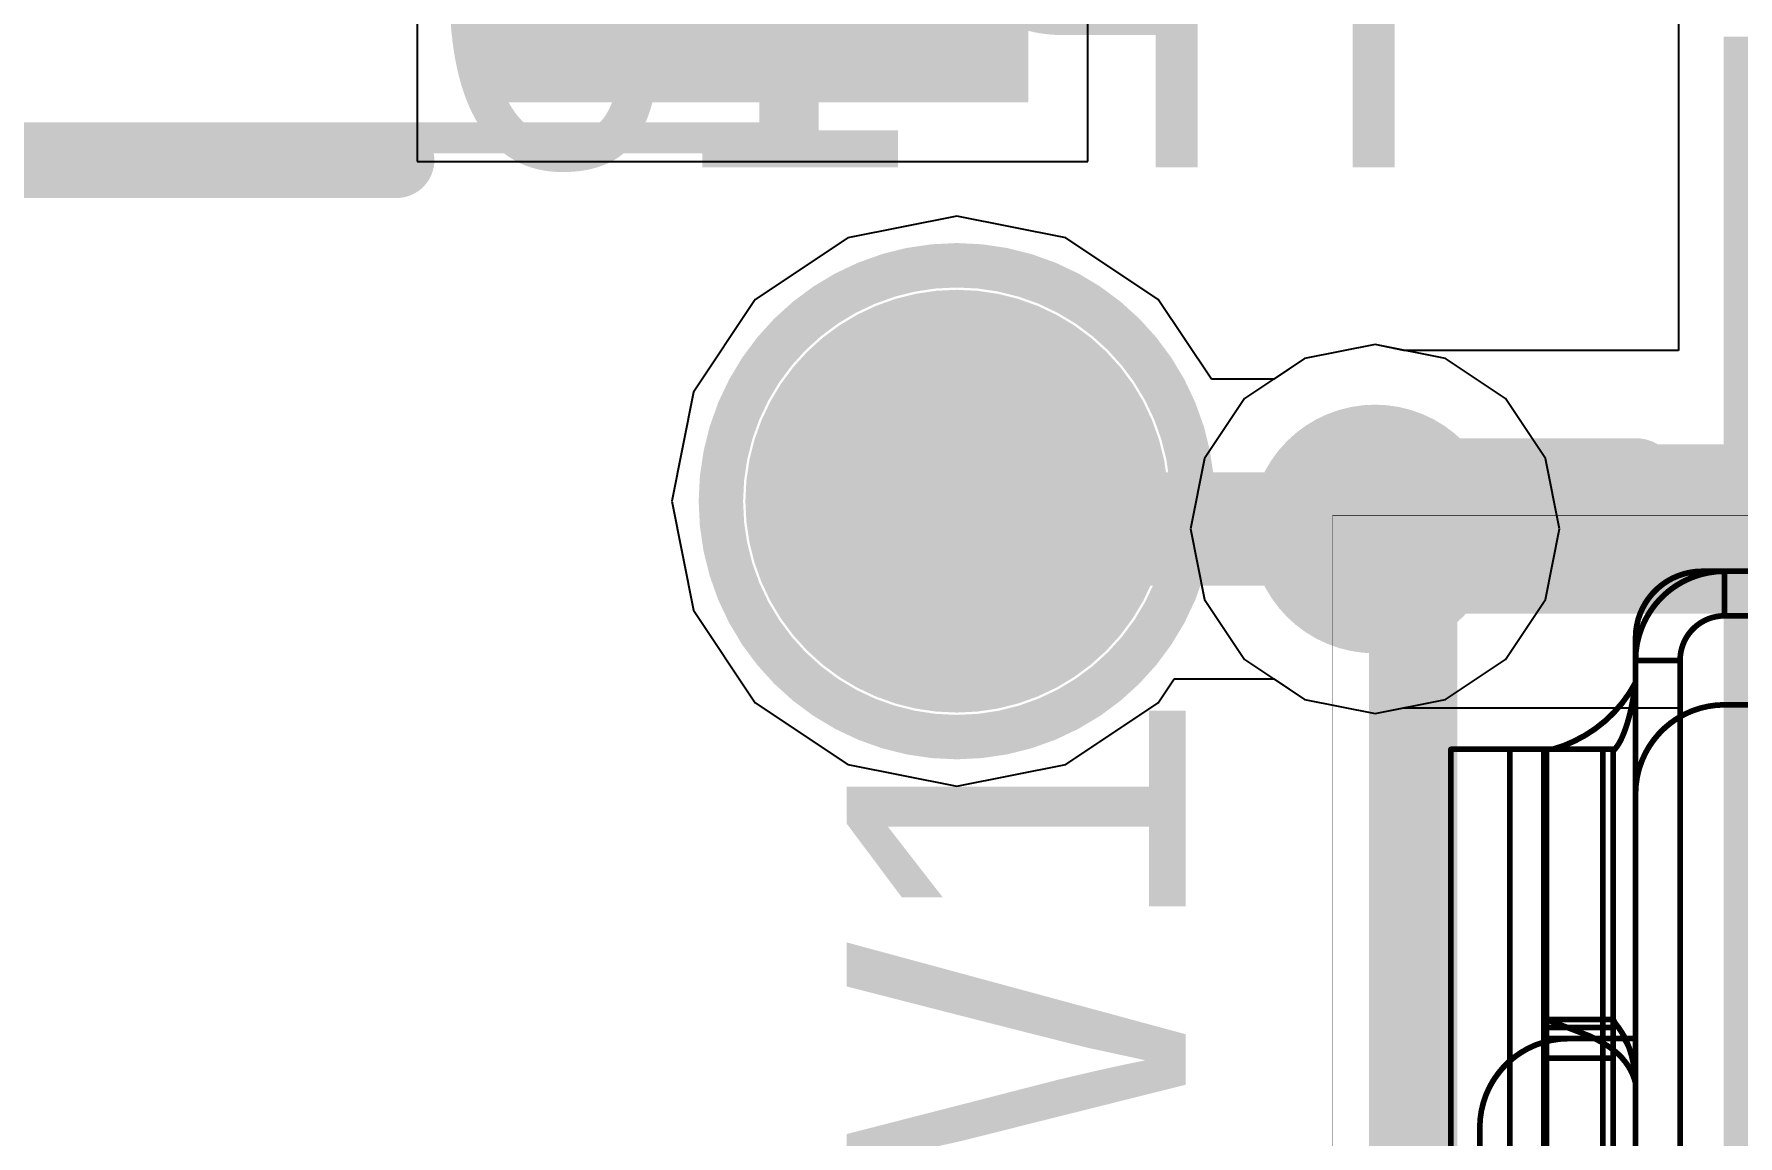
# Model space of a CAD drawing. Header units: millimetres. Extents: x 1.5 to 19.4, y 0 to 11.5.
# Drawn here: x 7.3628 to 7.5135, y 7.9293 to 8.0268 of the extents above; entities that cross this region are included whole.
import ezdxf

# ---------------------------------------------------------------- set-up
doc = ezdxf.new("R2010")
doc.units = ezdxf.units.MM
doc.header["$MEASUREMENT"] = 0
for name, color, linetype in [('BottomLayer', 5, 'Continuous'), ('BottomOverlay', 54, 'Continuous'), ('BottomSolder', 6, 'Continuous'), ('DrillDrawing', 1, 'Continuous'), ('InternalPlane1', 76, 'Continuous'), ('InternalPlane2', 16, 'Continuous'), ('KeepOutLayer', 6, 'Continuous'), ('Mechanical2', 216, 'Continuous'), ('Mechanical3', 76, 'Continuous'), ('Mechanical4', 56, 'Continuous'), ('Mechanical5', 56, 'Continuous'), ('MultiLayer', 9, 'Continuous'), ('TopLayer', 1, 'Continuous'), ('TopOverlay', 2, 'Continuous'), ('TopPaste', 8, 'Continuous'), ('TopSolder', 216, 'Continuous'), ('ViaHoleLayer', 16, 'Continuous')]:
    doc.layers.add(name, color=color, linetype=linetype)

# ---------------------------------------------------------------- blocks, each defined once
blk = doc.blocks.new('1206_180_38')
at = {"layer": 'Mechanical5', "const_width": 0.00276}
for points in [[(0.0689, 0.0374), (-0.0689, 0.0374)], [(-0.0689, 0.0374), (-0.0689, -0.0374)]]:
    blk.add_lwpolyline(points, dxfattribs=at)
at = {"layer": 'Mechanical5', "const_width": 0.00138}
blk.add_lwpolyline([(-0.06959, 0.0374, 1), (-0.06821, 0.0374, 1)], format="xyb", close=True, dxfattribs=at)
blk.add_lwpolyline([(-0.06959, 0.0374, 1), (-0.06821, 0.0374, 1)], format="xyb", close=True, dxfattribs=at)
at = {"layer": 'TopLayer'}
blk.add_solid([(-0.04528, -0.0315), (-0.04528, 0.0315), (-0.08858, -0.0315), (-0.08858, 0.0315)], dxfattribs=at)
at = {"layer": 'TopOverlay', "const_width": 0.00669}
blk.add_lwpolyline([(0.03543, 0.03937), (-0.03543, 0.03937)], dxfattribs=at)
at = {"layer": 'TopOverlay', "const_width": 0.00335}
blk.add_lwpolyline([(-0.03711, 0.03937, 1), (-0.03376, 0.03937, 1)], format="xyb", close=True, dxfattribs=at)
at = {"layer": 'TopPaste'}
blk.add_solid([(-0.04528, -0.0315), (-0.04528, 0.0315), (-0.08858, -0.0315), (-0.08858, 0.0315)], dxfattribs=at)
at = {"layer": 'TopSolder'}
blk.add_solid([(-0.04252, -0.03425), (-0.04252, 0.03425), (-0.09134, -0.03425), (-0.09134, 0.03425)], dxfattribs=at)
blk = doc.blocks.new('SW_ALPS_SKRAALE010_39')
at = {"layer": 'TopOverlay', "const_width": 0.0078}
for points in [[(-0.12992, 0.12992), (0.12992, 0.12992)], [(0.12992, 0.12992), (0.12992, 0.11024)]]:
    blk.add_lwpolyline(points, dxfattribs=at)
at = {"layer": 'TopOverlay', "const_width": 0.0039}
for points in [[(0.12797, 0.12992, 1), (0.13187, 0.12992, 1)], [(0.12797, 0.12992, 1), (0.13187, 0.12992, 1)], [(0.12797, 0.11024, 1), (0.13187, 0.11024, 1)]]:
    blk.add_lwpolyline(points, format="xyb", close=True, dxfattribs=at)
at = {"layer": 'TopSolder'}
blk.add_solid([(0.05309, 0.05506), (0.16935, 0.05506), (0.05309, 0.10243), (0.16935, 0.10243)], dxfattribs=at)
blk = doc.blocks.new('TP_0_9MM_B_41')
at = {"layer": 'BottomLayer', "const_width": 0.01673}
blk.add_lwpolyline([(-0.00837, 0, 1), (0.00837, 0, 1)], format="xyb", close=True, dxfattribs=at)
at = {"layer": 'BottomOverlay'}
for points, const_width in [([(0.02087, 0, 1), (-0.02087, 0, 1)], 0.00393), ([(-0.02185, 0, 1), (-0.01988, 0, 1)], 0.00197), ([(0.01988, 0, 1), (0.02185, 0, 1)], 0.00197)]:
    blk.add_lwpolyline(points, format="xyb", close=True, dxfattribs=dict(at, const_width=const_width))
at = {"layer": 'BottomSolder', "const_width": 0.0187}
blk.add_lwpolyline([(-0.00935, 0, 1), (0.00935, 0, 1)], format="xyb", close=True, dxfattribs=at)

msp = doc.modelspace()

# ---------------------------------------------------------------- linework, layer by layer
at = {"layer": 'BottomLayer'}
for p, q in [((7.44442, 8.01066), (7.43477, 8.00874)), ((7.45407, 8.00874), (7.44442, 8.01066)), ((7.43477, 8.00874), (7.42659, 8.00327)), ((7.46225, 8.00327), (7.45407, 8.00874)), ((7.42659, 8.00327), (7.42112, 7.99509)), ((7.46695, 7.99623), (7.46225, 8.00327)), ((7.47517, 7.99805), (7.47246, 7.99623)), ((7.48142, 7.99929), (7.47517, 7.99805)), ((7.48766, 7.99805), (7.48142, 7.99929)), ((7.49295, 7.99451), (7.48766, 7.99805)), ((7.42112, 7.99509), (7.4192, 7.98544)), ((7.47246, 7.99623), (7.46695, 7.99623)), ((7.49649, 7.98922), (7.49295, 7.99451)), ((7.49773, 7.98298), (7.49649, 7.98922)), ((7.4192, 7.98544), (7.42112, 7.97579)), ((7.49649, 7.97673), (7.49773, 7.98298)), ((7.42112, 7.97579), (7.42659, 7.96761)), ((7.49295, 7.97144), (7.49649, 7.97673)), ((7.48766, 7.9679), (7.49295, 7.97144)), ((7.46225, 7.96761), (7.46366, 7.96972)), ((7.46366, 7.96972), (7.47246, 7.96972)), ((7.47246, 7.96972), (7.47517, 7.9679)), ((7.47517, 7.9679), (7.48142, 7.96666)), ((7.48142, 7.96666), (7.48766, 7.9679)), ((7.42659, 7.96761), (7.43477, 7.96214)), ((7.45407, 7.96214), (7.46225, 7.96761)), ((7.43477, 7.96214), (7.44442, 7.96022)), ((7.44442, 7.96022), (7.45407, 7.96214))]:
    msp.add_line(p, q, dxfattribs=at)
for points, const_width in [([(7.47742, 7.98298, 1), (7.48542, 7.98298, 1)], 0.008), ([(7.44192, 7.98544, 1), (7.44692, 7.98544, 1)], 0.005), ([(7.44438, 7.98298, 1), (7.44938, 7.98298, 1)], 0.005), ([(7.44438, 7.98298, 1), (7.44938, 7.98298, 1)], 0.005), ([(7.47892, 7.98298, 1), (7.48392, 7.98298, 1)], 0.005)]:
    msp.add_lwpolyline(points, format="xyb", close=True, dxfattribs=dict(at, const_width=const_width))
at = {"layer": 'BottomLayer', "const_width": 0.01}
for points in [[(7.44442, 7.98544), (7.44688, 7.98298)], [(7.44688, 7.98298), (7.48142, 7.98298)]]:
    msp.add_lwpolyline(points, dxfattribs=at)
at = {"layer": 'DrillDrawing'}
for points, const_width in [([(7.49142, 7.98298, 1), (7.47142, 7.98298, 1)], 0.002), ([(7.47092, 7.98298, 1), (7.47192, 7.98298, 1)], 0.001), ([(7.49092, 7.98298, 1), (7.49192, 7.98298, 1)], 0.001)]:
    msp.add_lwpolyline(points, format="xyb", close=True, dxfattribs=dict(at, const_width=const_width))
at = {"layer": 'InternalPlane1', "const_width": 0.011}
msp.add_lwpolyline([(7.47592, 7.98298, 1), (7.48692, 7.98298, 1)], format="xyb", close=True, dxfattribs=at)
at = {"layer": 'InternalPlane2', "const_width": 0.011}
msp.add_lwpolyline([(7.47592, 7.98298, 1), (7.48692, 7.98298, 1)], format="xyb", close=True, dxfattribs=at)
at = {"layer": 'KeepOutLayer', "const_width": 0.005}
msp.add_lwpolyline([(7.53081, 7.53534, 1), (6.63317, 7.53534, 1)], format="xyb", close=True, dxfattribs=at)
at = {"layer": 'Mechanical2', "const_width": 0.00197}
msp.add_lwpolyline([(6.59162, 7.71659, -2.449692), (6.86376, 7.07634)], format="xyb", dxfattribs=at)
at = {"layer": 'Mechanical3', "const_width": 0.0000512}
for points in [[(7.47766, 7.98416), (7.72176, 7.98416)], [(7.47766, 7.71644), (7.47766, 7.98416)]]:
    msp.add_lwpolyline(points, dxfattribs=at)
at = {"layer": 'Mechanical3', "const_width": 0.0000256}
msp.add_lwpolyline([(7.47765, 7.98416, 1), (7.47767, 7.98416, 1)], format="xyb", close=True, dxfattribs=at)
msp.add_lwpolyline([(7.47765, 7.98416, 1), (7.47767, 7.98416, 1)], format="xyb", close=True, dxfattribs=at)
at = {"layer": 'Mechanical4', "const_width": 0.005}
msp.add_lwpolyline([(7.53081, 7.53534, 1), (6.63317, 7.53534, 1)], format="xyb", close=True, dxfattribs=at)
at = {"layer": 'Mechanical5', "const_width": 0.0005}
for points in [[(7.50447, 7.97333, -0.41593), (7.51037, 7.97924)], [(7.50447, 7.97136, -0.414183), (7.51234, 7.97924)], [(7.50447, 7.97333, -0.414214), (7.51037, 7.97924)], [(7.50447, 7.97136, -0.414214), (7.51234, 7.97924)], [(7.50841, 7.97136, -0.41593), (7.51234, 7.9753)], [(7.50841, 7.97136, -0.414214), (7.51234, 7.9753)], [(7.50447, 7.9694, -0.204653), (7.49713, 7.96349)], [(7.50447, 7.9694, -0.166189), (7.49894, 7.96417)], [(7.50447, 7.9694, -0.022796), (7.50404, 7.96694)], [(7.50447, 7.9694, -0.022397), (7.50404, 7.96694)], [(7.50404, 7.96694, -0.018424), (7.50372, 7.96573)], [(7.50404, 7.96694, -0.018612), (7.50372, 7.96573)], [(7.50447, 7.95955, -0.414183), (7.51234, 7.96743)], [(7.50447, 7.95955, -0.414214), (7.51234, 7.96743)], [(7.50372, 7.96573, -0.031804), (7.50328, 7.96456)], [(7.50372, 7.96573, -0.026595), (7.50328, 7.96456)], [(7.49894, 7.96417, -0.057761), (7.49713, 7.96349)], [(7.50328, 7.96456, -0.075836), (7.50263, 7.96349)], [(7.50328, 7.96456, -0.074157), (7.50263, 7.96349)], [(7.50294, 7.93891, -0.063327), (7.5025, 7.93958)], [(7.49069, 7.93003, -0.414183), (7.49856, 7.9379)], [(7.49069, 7.93003, -0.414214), (7.49856, 7.9379)], [(7.50036, 7.93815, -0.042314), (7.50213, 7.93717)], [(7.50294, 7.93891, -0.008246), (7.50316, 7.93859)], [(7.50316, 7.93859, -0.011502), (7.50337, 7.93825)], [(7.50337, 7.93825, -0.016802), (7.50357, 7.9379)], [(7.50346, 7.9379, -0.084006), (7.50414, 7.93641)], [(7.50357, 7.9379, -0.085613), (7.50441, 7.93477)], [(7.50213, 7.93717, -0.083401), (7.5036, 7.93579)], [(7.50414, 7.93641, -0.05399), (7.50447, 7.93396)], [(7.5036, 7.93579, -0.099387), (7.50447, 7.93396)], [(7.50441, 7.93477, -0.012708), (7.50447, 7.93396)]]:
    msp.add_lwpolyline(points, format="xyb", dxfattribs=at)
for points in [[(7.51037, 7.97924), (7.71904, 7.97924)], [(7.51234, 7.9753), (7.51234, 7.97924)], [(7.51234, 7.9753), (7.51628, 7.9753)], [(7.50447, 7.89066), (7.50447, 7.97333)], [(7.50447, 7.97136), (7.50841, 7.97136)], [(7.50841, 7.88672), (7.50841, 7.97136)], [(7.51234, 7.96743), (7.534, 7.96743)], [(7.48813, 7.96349), (7.50263, 7.96349)], [(7.48813, 7.88881), (7.48813, 7.96349)], [(7.49335, 7.88869), (7.49335, 7.96349)], [(7.49637, 7.91676), (7.49637, 7.96349)], [(7.4966, 7.91803), (7.4966, 7.96349)], [(7.50158, 7.91676), (7.50158, 7.96349)], [(7.5025, 7.91803), (7.5025, 7.96349)], [(7.4966, 7.93958), (7.50036, 7.93815)], [(7.4966, 7.93958), (7.5025, 7.93958)], [(7.4966, 7.93888), (7.5025, 7.93888)], [(7.4966, 7.9379), (7.50447, 7.9379)], [(7.4966, 7.93617), (7.5025, 7.93617)], [(7.49069, 7.78436), (7.49069, 7.93003)]]:
    msp.add_lwpolyline(points, dxfattribs=at)
at = {"layer": 'Mechanical5', "const_width": 0.00025}
for points in [[(7.51025, 7.97924, 1), (7.5105, 7.97924, 1)], [(7.51025, 7.97924, 1), (7.5105, 7.97924, 1)], [(7.51025, 7.97924, 1), (7.5105, 7.97924, 1)], [(7.51222, 7.97924, 1), (7.51247, 7.97924, 1)], [(7.51222, 7.97924, 1), (7.51247, 7.97924, 1)], [(7.51222, 7.97924, 1), (7.51247, 7.97924, 1)], [(7.51222, 7.9753, 1), (7.51247, 7.9753, 1)], [(7.51222, 7.9753, 1), (7.51247, 7.9753, 1)], [(7.51222, 7.9753, 1), (7.51247, 7.9753, 1)], [(7.51222, 7.9753, 1), (7.51247, 7.9753, 1)], [(7.50434, 7.97333, 1), (7.50459, 7.97333, 1)], [(7.50434, 7.97333, 1), (7.50459, 7.97333, 1)], [(7.50434, 7.97333, 1), (7.50459, 7.97333, 1)], [(7.50434, 7.97136, 1), (7.50459, 7.97136, 1)], [(7.50434, 7.97136, 1), (7.50459, 7.97136, 1)], [(7.50434, 7.97136, 1), (7.50459, 7.97136, 1)], [(7.50828, 7.97136, 1), (7.50853, 7.97136, 1)], [(7.50828, 7.97136, 1), (7.50853, 7.97136, 1)], [(7.50828, 7.97136, 1), (7.50853, 7.97136, 1)], [(7.50828, 7.97136, 1), (7.50853, 7.97136, 1)], [(7.50434, 7.9694, 1), (7.50459, 7.9694, 1)], [(7.50434, 7.9694, 1), (7.50459, 7.9694, 1)], [(7.50434, 7.9694, 1), (7.50459, 7.9694, 1)], [(7.50434, 7.9694, 1), (7.50459, 7.9694, 1)], [(7.50391, 7.96694, 1), (7.50416, 7.96694, 1)], [(7.50391, 7.96694, 1), (7.50416, 7.96694, 1)], [(7.50391, 7.96694, 1), (7.50416, 7.96694, 1)], [(7.50391, 7.96694, 1), (7.50416, 7.96694, 1)], [(7.51222, 7.96743, 1), (7.51247, 7.96743, 1)], [(7.51222, 7.96743, 1), (7.51247, 7.96743, 1)], [(7.51222, 7.96743, 1), (7.51247, 7.96743, 1)], [(7.50359, 7.96573, 1), (7.50384, 7.96573, 1)], [(7.50359, 7.96573, 1), (7.50384, 7.96573, 1)], [(7.50359, 7.96573, 1), (7.50384, 7.96573, 1)], [(7.50359, 7.96573, 1), (7.50384, 7.96573, 1)], [(7.48801, 7.96349, 1), (7.48826, 7.96349, 1)], [(7.48801, 7.96349, 1), (7.48826, 7.96349, 1)], [(7.49322, 7.96349, 1), (7.49347, 7.96349, 1)], [(7.49624, 7.96349, 1), (7.49649, 7.96349, 1)], [(7.49647, 7.96349, 1), (7.49672, 7.96349, 1)], [(7.49701, 7.96349, 1), (7.49726, 7.96349, 1)], [(7.49701, 7.96349, 1), (7.49726, 7.96349, 1)], [(7.49881, 7.96417, 1), (7.49906, 7.96417, 1)], [(7.49881, 7.96417, 1), (7.49906, 7.96417, 1)], [(7.50145, 7.96349, 1), (7.5017, 7.96349, 1)], [(7.50238, 7.96349, 1), (7.50263, 7.96349, 1)], [(7.50251, 7.96349, 1), (7.50276, 7.96349, 1)], [(7.50251, 7.96349, 1), (7.50276, 7.96349, 1)], [(7.50251, 7.96349, 1), (7.50276, 7.96349, 1)], [(7.50315, 7.96456, 1), (7.5034, 7.96456, 1)], [(7.50316, 7.96456, 1), (7.50341, 7.96456, 1)], [(7.50316, 7.96456, 1), (7.50341, 7.96456, 1)], [(7.50316, 7.96456, 1), (7.50341, 7.96456, 1)], [(7.50434, 7.95955, 1), (7.50459, 7.95955, 1)], [(7.50434, 7.95955, 1), (7.50459, 7.95955, 1)], [(7.49647, 7.93958, 1), (7.49672, 7.93958, 1)], [(7.49647, 7.93958, 1), (7.49672, 7.93958, 1)], [(7.50238, 7.93958, 1), (7.50263, 7.93958, 1)], [(7.50238, 7.93958, 1), (7.50263, 7.93958, 1)], [(7.49647, 7.93888, 1), (7.49672, 7.93888, 1)], [(7.49647, 7.9379, 1), (7.49672, 7.9379, 1)], [(7.49844, 7.9379, 1), (7.49869, 7.9379, 1)], [(7.49844, 7.9379, 1), (7.49869, 7.9379, 1)], [(7.50023, 7.93815, 1), (7.50048, 7.93815, 1)], [(7.50023, 7.93815, 1), (7.50048, 7.93815, 1)], [(7.50238, 7.93888, 1), (7.50263, 7.93888, 1)], [(7.50282, 7.93891, 1), (7.50307, 7.93891, 1)], [(7.50282, 7.93891, 1), (7.50307, 7.93891, 1)], [(7.50304, 7.93859, 1), (7.50329, 7.93859, 1)], [(7.50304, 7.93859, 1), (7.50329, 7.93859, 1)], [(7.50325, 7.93825, 1), (7.5035, 7.93825, 1)], [(7.50325, 7.93825, 1), (7.5035, 7.93825, 1)], [(7.50333, 7.9379, 1), (7.50358, 7.9379, 1)], [(7.50344, 7.9379, 1), (7.50369, 7.9379, 1)], [(7.50344, 7.9379, 1), (7.50369, 7.9379, 1)], [(7.50434, 7.9379, 1), (7.50459, 7.9379, 1)], [(7.49647, 7.93617, 1), (7.49672, 7.93617, 1)], [(7.502, 7.93717, 1), (7.50225, 7.93717, 1)], [(7.502, 7.93717, 1), (7.50225, 7.93717, 1)], [(7.50238, 7.93617, 1), (7.50263, 7.93617, 1)], [(7.50402, 7.93641, 1), (7.50427, 7.93641, 1)], [(7.50402, 7.93641, 1), (7.50427, 7.93641, 1)], [(7.50348, 7.93579, 1), (7.50373, 7.93579, 1)], [(7.50348, 7.93579, 1), (7.50373, 7.93579, 1)], [(7.50428, 7.93477, 1), (7.50453, 7.93477, 1)], [(7.50428, 7.93477, 1), (7.50453, 7.93477, 1)], [(7.50434, 7.93396, 1), (7.50459, 7.93396, 1)], [(7.50434, 7.93396, 1), (7.50459, 7.93396, 1)], [(7.50434, 7.93396, 1), (7.50459, 7.93396, 1)], [(7.49057, 7.93003, 1), (7.49081, 7.93003, 1)], [(7.49057, 7.93003, 1), (7.49081, 7.93003, 1)], [(7.49057, 7.93003, 1), (7.49081, 7.93003, 1)]]:
    msp.add_lwpolyline(points, format="xyb", close=True, dxfattribs=at)
at = {"layer": 'MultiLayer', "const_width": 0.008}
msp.add_lwpolyline([(7.47742, 7.98298, 1), (7.48542, 7.98298, 1)], format="xyb", close=True, dxfattribs=at)
at = {"layer": 'TopLayer'}
for p, q in [((7.39669, 8.09447), (7.39669, 8.01548)), ((7.456, 8.01548), (7.456, 8.03382)), ((7.50828, 8.03054), (7.50828, 7.99878)), ((7.39669, 8.01548), (7.456, 8.01548)), ((7.47517, 7.99805), (7.46988, 7.99451)), ((7.48142, 7.99929), (7.47517, 7.99805)), ((7.48398, 7.99878), (7.48142, 7.99929)), ((7.50828, 7.99878), (7.48398, 7.99878)), ((7.46988, 7.99451), (7.46635, 7.98922)), ((7.46635, 7.98922), (7.4651, 7.98298)), ((7.4651, 7.98298), (7.46635, 7.97673)), ((7.46635, 7.97673), (7.46988, 7.97144)), ((7.46988, 7.97144), (7.47517, 7.9679)), ((7.47517, 7.9679), (7.48142, 7.96666)), ((7.48142, 7.96666), (7.48398, 7.96717)), ((7.48398, 7.96717), (7.50828, 7.96717)), ((7.50828, 7.96717), (7.50828, 7.90628))]:
    msp.add_line(p, q, dxfattribs=at)
for points, const_width in [([(7.47742, 7.98298, 1), (7.48542, 7.98298, 1)], 0.008), ([(7.47767, 7.98298, 1), (7.48517, 7.98298, 1)], 0.0075)]:
    msp.add_lwpolyline(points, format="xyb", close=True, dxfattribs=dict(at, const_width=const_width))
at = {"layer": 'TopLayer', "const_width": 0.015}
msp.add_lwpolyline([(7.48142, 7.98298), (7.52378, 7.98298)], dxfattribs=at)
at = {"layer": 'ViaHoleLayer', "const_width": 0.004}
msp.add_lwpolyline([(7.47942, 7.98298, 1), (7.48342, 7.98298, 1)], format="xyb", close=True, dxfattribs=at)

# ---------------------------------------------------------------- block references
for name, p, rotation in [('1206_180_38', (7.35942, 8.05498), 180), ('SW_ALPS_SKRAALE010_39', (7.61471, 7.85719), 90), ('TP_0_9MM_B_41', (7.44442, 7.98544), 90)]:
    msp.add_blockref(name, p, dxfattribs=dict(rotation=rotation))

# ---------------------------------------------------------------- texts
at = {"layer": 'BottomOverlay', "text_generation_flag": 2}
msp.add_text('TP19', height=0.03, dxfattribs=at).set_placement((7.49354, 8.01498))
at = {"layer": 'TopOverlay'}
msp.add_text('SW1', height=0.03, rotation=90, dxfattribs=at).set_placement((7.46467, 7.88193))

doc.saveas('drawing.dxf')
